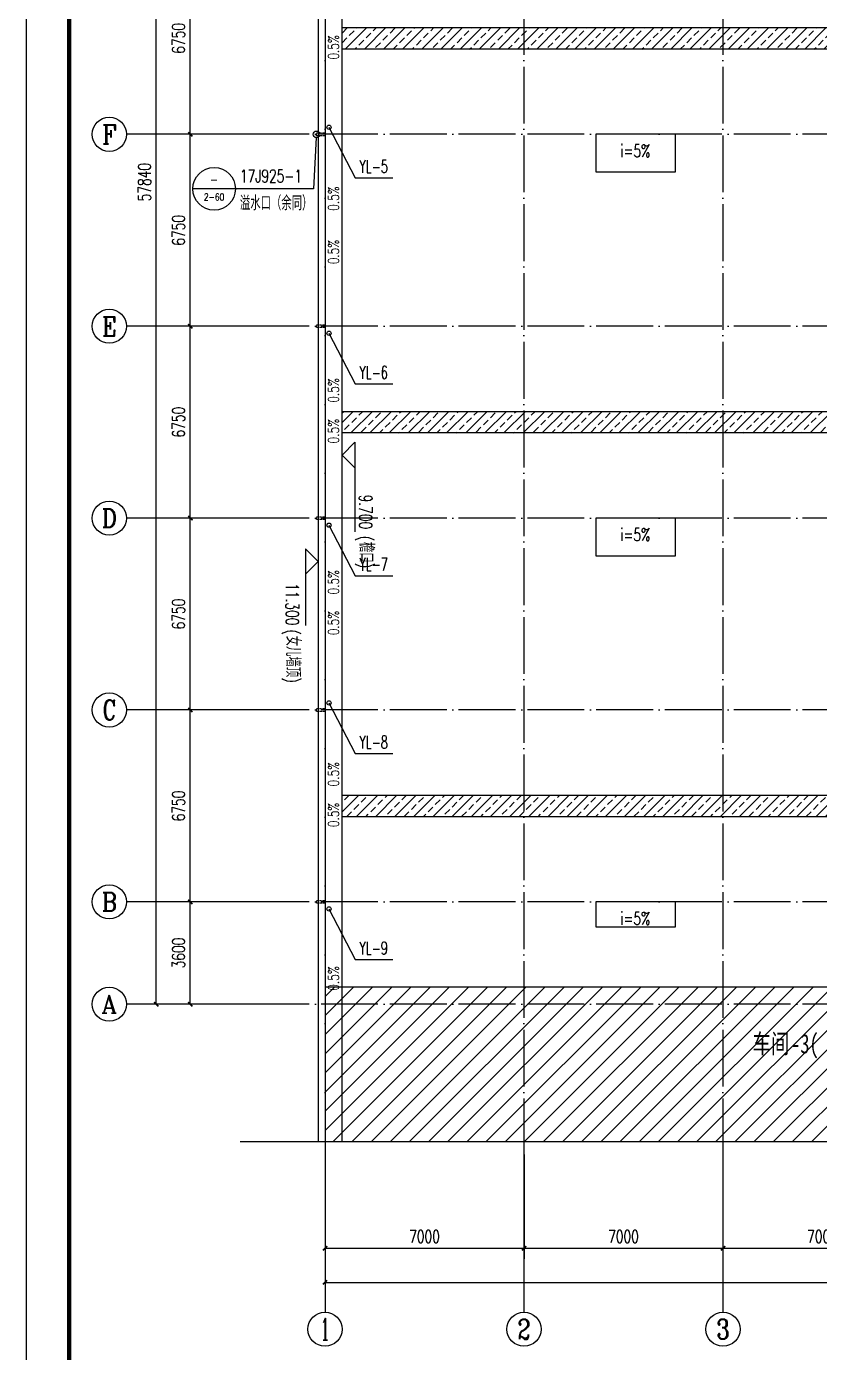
# Model space of a CAD drawing. Extents: x 795723 to 6584336, y 16443136 to 18851075.
# Drawn here: x 1982362 to 2010256, y 17517204 to 17563847 of the extents above; entities that cross this region are included whole.
import ezdxf
from ezdxf.enums import TextEntityAlignment as Align

# ---------------------------------------------------------------- set-up
doc = ezdxf.new("R2010")
doc.units = 0
doc.header["$LTSCALE"] = 1000
doc.header["$MEASUREMENT"] = 0
doc.linetypes.add('DASH', pattern=[0.35, 0.25, -0.1])
doc.linetypes.add('DOTE', pattern=[2.42, 2, -0.2, 0.02, -0.2])
doc.layers.get('Defpoints').update_dxf_attribs({"color": 250})
for name, color, linetype in [('AXIS_TEXT', 7, 'Continuous'), ('AXIS_外部', 171, 'Continuous'), ('DIM_IDEN', 171, 'Continuous'), ('DIM_SYMB', 165, 'Continuous'), ('DIM_雨水', 3, 'Continuous'), ('DOTE', 8, 'DOTE'), ('PUB_DIM', 161, 'Continuous'), ('PUB_TEXT', 7, 'Continuous'), ('TK', 4, 'Continuous'), ('TWT_TEXT', 7, 'Continuous'), ('VPIPE-雨水', 4, 'Continuous'), ('WINDOW', 140, 'Continuous'), ('填充', 8, 'Continuous')]:
    doc.layers.add(name, color=color, linetype=linetype)
doc.styles.add('_TCH_AXIS', font='COMPLEX', dxfattribs={"bigfont": 'GBCBIG'})
doc.styles.add('_TCH_DIM', font='SIMPLEX', dxfattribs={"bigfont": 'GBCBIG'})
doc.styles.add('_TCH_DIM_T3', font='SIMPLEX', dxfattribs={"width": 0.705882, "bigfont": 'GBCBIG'})
doc.styles.add('_TCH_LABEL', font='COMPLEX', dxfattribs={"bigfont": 'GBCBIG'})
doc.styles.add('_TWT_SERIAL', font='COMPLEX', dxfattribs={"width": 0.8, "height": 3, "bigfont": 'HZTXT'})
doc.styles.add('COMPLEX', font='COMPLEX')
doc.styles.add('HT', font='simhei.ttf', dxfattribs={"width": 0.7})
doc.dimstyles.new('_TCH_ARCH&&150', dxfattribs={"dimtxt": 446.25, "dimasz": 150, "dimexe": 375, "dimexo": 450, "dimgap": 189.375, "dimtad": 1, "dimdec": 0, "dimzin": 0, "dimdsep": 46, "dimtxsty": '_TCH_DIM_T3', "dimblk": 'ARCHTICK', "dimcen": 0.09, "dimclrt": 7, "dimazin": 2, "dimtfac": 1, "dimtdec": 0, "dimtix": 1, "dimtmove": 2, "dimatfit": 3, "dimfxl": 0, "dimtolj": 1, "dimtzin": 0, "dimarcsym": 0})

# ---------------------------------------------------------------- blocks, each defined once
blk = doc.blocks.new('GeYuanFrame_12450880', base_point=(18.76, 4.34))
at = {"layer": 'TK'}
blk.add_lwpolyline([(18.76, 424.34), (686.76, 424.34), (686.76, 4.34), (18.76, 4.34), (18.76, 424.34)], dxfattribs=at)
at = {"layer": 'TK', "const_width": 1}
blk.add_lwpolyline([(676.76, 414.34), (43.76, 414.34), (43.76, 14.34), (676.76, 14.34)], close=True, dxfattribs=at)
blk = doc.blocks.new('_ArchTick')
at = {"color": 0, "linetype": 'ByBlock', "const_width": 0.4}
blk.add_lwpolyline([(-0.5, -0.5), (0.5, 0.5)], dxfattribs=at)
blk = doc.blocks.new('*D45')
at = {"layer": 'AXIS_外部', "color": 0, "lineweight": -2}
for p, q in [((1992862, 17524171), (1992862, 17520496)), ((1999862, 17524171), (1999862, 17520496)), ((1992862, 17520871), (1999862, 17520871))]:
    blk.add_line(p, q, dxfattribs=at)
at = {"layer": 'Defpoints', "color": 0}
for p in [(1992862, 17524621), (1999862, 17524621), (1999862, 17520871)]:
    blk.add_point(p, dxfattribs=at)
at = {"layer": 'AXIS_外部', "color": 0, "lineweight": -2, "xscale": 150, "yscale": 150, "zscale": 150, "rotation": 180}
blk.add_blockref('_ArchTick', (1992862, 17520871), dxfattribs=at)
at = {"layer": 'AXIS_外部', "color": 0, "lineweight": -2, "xscale": 150, "yscale": 150, "zscale": 150}
blk.add_blockref('_ArchTick', (1999862, 17520871), dxfattribs=at)
at = {"layer": 'AXIS_外部', "color": 7, "insert": (1996362, 17521284), "char_height": 446.2, "attachment_point": 5, "style": '_TCH_DIM_T3'}
blk.add_mtext('\\A1;7000', dxfattribs=at)
blk = doc.blocks.new('*D46')
at = {"layer": 'AXIS_外部', "color": 0, "lineweight": -2}
for p, q in [((1999862, 17524171), (1999862, 17520496)), ((2006862, 17524171), (2006862, 17520496)), ((1999862, 17520871), (2006862, 17520871))]:
    blk.add_line(p, q, dxfattribs=at)
at = {"layer": 'Defpoints', "color": 0}
for p in [(1999862, 17524621), (2006862, 17524621), (2006862, 17520871)]:
    blk.add_point(p, dxfattribs=at)
at = {"layer": 'AXIS_外部', "color": 0, "lineweight": -2, "xscale": 150, "yscale": 150, "zscale": 150, "rotation": 180}
blk.add_blockref('_ArchTick', (1999862, 17520871), dxfattribs=at)
at = {"layer": 'AXIS_外部', "color": 0, "lineweight": -2, "xscale": 150, "yscale": 150, "zscale": 150}
blk.add_blockref('_ArchTick', (2006862, 17520871), dxfattribs=at)
at = {"layer": 'AXIS_外部', "color": 7, "insert": (2003362, 17521284), "char_height": 446.2, "attachment_point": 5, "style": '_TCH_DIM_T3'}
blk.add_mtext('\\A1;7000', dxfattribs=at)
blk = doc.blocks.new('*D47')
at = {"layer": 'AXIS_外部', "color": 0, "lineweight": -2}
for p, q in [((2006862, 17524171), (2006862, 17520496)), ((2013862, 17524171), (2013862, 17520496)), ((2006862, 17520871), (2013862, 17520871))]:
    blk.add_line(p, q, dxfattribs=at)
at = {"layer": 'Defpoints', "color": 0}
for p in [(2006862, 17524621), (2013862, 17524621), (2013862, 17520871)]:
    blk.add_point(p, dxfattribs=at)
at = {"layer": 'AXIS_外部', "color": 0, "lineweight": -2, "xscale": 150, "yscale": 150, "zscale": 150, "rotation": 180}
blk.add_blockref('_ArchTick', (2006862, 17520871), dxfattribs=at)
at = {"layer": 'AXIS_外部', "color": 0, "lineweight": -2, "xscale": 150, "yscale": 150, "zscale": 150}
blk.add_blockref('_ArchTick', (2013862, 17520871), dxfattribs=at)
at = {"layer": 'AXIS_外部', "color": 7, "insert": (2010362, 17521284), "char_height": 446.2, "attachment_point": 5, "style": '_TCH_DIM_T3'}
blk.add_mtext('\\A1;7000', dxfattribs=at)
blk = doc.blocks.new('*D51')
at = {"layer": 'AXIS_外部', "color": 0, "lineweight": -2}
for p, q in [((1992862, 17524171), (1992862, 17519296)), ((2034862, 17524171), (2034862, 17519296)), ((1992862, 17519671), (2034862, 17519671))]:
    blk.add_line(p, q, dxfattribs=at)
at = {"layer": 'Defpoints', "color": 0}
for p in [(1992862, 17524621), (2034862, 17524621), (2034862, 17519671)]:
    blk.add_point(p, dxfattribs=at)
at = {"layer": 'AXIS_外部', "color": 0, "lineweight": -2, "xscale": 150, "yscale": 150, "zscale": 150, "rotation": 180}
blk.add_blockref('_ArchTick', (1992862, 17519671), dxfattribs=at)
at = {"layer": 'AXIS_外部', "color": 0, "lineweight": -2, "xscale": 150, "yscale": 150, "zscale": 150}
blk.add_blockref('_ArchTick', (2034862, 17519671), dxfattribs=at)
at = {"layer": 'AXIS_外部', "color": 7, "insert": (2013862, 17520084), "char_height": 446.2, "attachment_point": 5, "style": '_TCH_DIM_T3'}
blk.add_mtext('\\A1;42000', dxfattribs=at)
blk = doc.blocks.new('*D72')
at = {"layer": 'AXIS_外部', "color": 0, "lineweight": -2}
for p, q in [((1991424, 17533055), (1987749, 17533055)), ((1988124, 17529455), (1988124, 17533055)), ((1991424, 17529455), (1987749, 17529455))]:
    blk.add_line(p, q, dxfattribs=at)
at = {"layer": 'Defpoints', "color": 0}
for p in [(1988124, 17533055), (1991874, 17533055), (1991874, 17529455)]:
    blk.add_point(p, dxfattribs=at)
at = {"layer": 'AXIS_外部', "color": 0, "lineweight": -2, "xscale": 150, "yscale": 150, "zscale": 150}
for p, rotation in [((1988124, 17533055), 90), ((1988124, 17529455), 270)]:
    blk.add_blockref('_ArchTick', p, dxfattribs=dict(at, rotation=rotation))
at = {"layer": 'AXIS_外部', "color": 7, "insert": (1987711, 17531255), "char_height": 446.2, "attachment_point": 5, "rotation": 90, "style": '_TCH_DIM_T3'}
blk.add_mtext('\\A1;3600', dxfattribs=at)
blk = doc.blocks.new('*D73')
at = {"layer": 'AXIS_外部', "color": 0, "lineweight": -2}
for p, q in [((1991424, 17539805), (1987749, 17539805)), ((1988124, 17533055), (1988124, 17539805)), ((1991424, 17533055), (1987749, 17533055))]:
    blk.add_line(p, q, dxfattribs=at)
at = {"layer": 'Defpoints', "color": 0}
for p in [(1988124, 17539805), (1991874, 17539805), (1991874, 17533055)]:
    blk.add_point(p, dxfattribs=at)
at = {"layer": 'AXIS_外部', "color": 0, "lineweight": -2, "xscale": 150, "yscale": 150, "zscale": 150}
for p, rotation in [((1988124, 17539805), 90), ((1988124, 17533055), 270)]:
    blk.add_blockref('_ArchTick', p, dxfattribs=dict(at, rotation=rotation))
at = {"layer": 'AXIS_外部', "color": 7, "insert": (1987711, 17536430), "char_height": 446.2, "attachment_point": 5, "rotation": 90, "style": '_TCH_DIM_T3'}
blk.add_mtext('\\A1;6750', dxfattribs=at)
blk = doc.blocks.new('*D74')
at = {"layer": 'AXIS_外部', "color": 0, "lineweight": -2}
for p, q in [((1991424, 17546555), (1987749, 17546555)), ((1988124, 17539805), (1988124, 17546555)), ((1991424, 17539805), (1987749, 17539805))]:
    blk.add_line(p, q, dxfattribs=at)
at = {"layer": 'Defpoints', "color": 0}
for p in [(1988124, 17546555), (1991874, 17546555), (1991874, 17539805)]:
    blk.add_point(p, dxfattribs=at)
at = {"layer": 'AXIS_外部', "color": 0, "lineweight": -2, "xscale": 150, "yscale": 150, "zscale": 150}
for p, rotation in [((1988124, 17546555), 90), ((1988124, 17539805), 270)]:
    blk.add_blockref('_ArchTick', p, dxfattribs=dict(at, rotation=rotation))
at = {"layer": 'AXIS_外部', "color": 7, "insert": (1987711, 17543180), "char_height": 446.2, "attachment_point": 5, "rotation": 90, "style": '_TCH_DIM_T3'}
blk.add_mtext('\\A1;6750', dxfattribs=at)
blk = doc.blocks.new('*D75')
at = {"layer": 'AXIS_外部', "color": 0, "lineweight": -2}
for p, q in [((1991424, 17553305), (1987749, 17553305)), ((1988124, 17546555), (1988124, 17553305)), ((1991424, 17546555), (1987749, 17546555))]:
    blk.add_line(p, q, dxfattribs=at)
at = {"layer": 'Defpoints', "color": 0}
for p in [(1988124, 17553305), (1991874, 17553305), (1991874, 17546555)]:
    blk.add_point(p, dxfattribs=at)
at = {"layer": 'AXIS_外部', "color": 0, "lineweight": -2, "xscale": 150, "yscale": 150, "zscale": 150}
for p, rotation in [((1988124, 17553305), 90), ((1988124, 17546555), 270)]:
    blk.add_blockref('_ArchTick', p, dxfattribs=dict(at, rotation=rotation))
at = {"layer": 'AXIS_外部', "color": 7, "insert": (1987711, 17549930), "char_height": 446.2, "attachment_point": 5, "rotation": 90, "style": '_TCH_DIM_T3'}
blk.add_mtext('\\A1;6750', dxfattribs=at)
blk = doc.blocks.new('*D76')
at = {"layer": 'AXIS_外部', "color": 0, "lineweight": -2}
for p, q in [((1991424, 17560055), (1987749, 17560055)), ((1988124, 17553305), (1988124, 17560055)), ((1991424, 17553305), (1987749, 17553305))]:
    blk.add_line(p, q, dxfattribs=at)
at = {"layer": 'Defpoints', "color": 0}
for p in [(1988124, 17560055), (1991874, 17560055), (1991874, 17553305)]:
    blk.add_point(p, dxfattribs=at)
at = {"layer": 'AXIS_外部', "color": 0, "lineweight": -2, "xscale": 150, "yscale": 150, "zscale": 150}
for p, rotation in [((1988124, 17560055), 90), ((1988124, 17553305), 270)]:
    blk.add_blockref('_ArchTick', p, dxfattribs=dict(at, rotation=rotation))
at = {"layer": 'AXIS_外部', "color": 7, "insert": (1987711, 17556680), "char_height": 446.2, "attachment_point": 5, "rotation": 90, "style": '_TCH_DIM_T3'}
blk.add_mtext('\\A1;6750', dxfattribs=at)
blk = doc.blocks.new('*D77')
at = {"layer": 'AXIS_外部', "color": 0, "lineweight": -2}
for p, q in [((1991424, 17566805), (1987749, 17566805)), ((1988124, 17560055), (1988124, 17566805)), ((1991424, 17560055), (1987749, 17560055))]:
    blk.add_line(p, q, dxfattribs=at)
at = {"layer": 'Defpoints', "color": 0}
for p in [(1988124, 17566805), (1991874, 17566805), (1991874, 17560055)]:
    blk.add_point(p, dxfattribs=at)
at = {"layer": 'AXIS_外部', "color": 0, "lineweight": -2, "xscale": 150, "yscale": 150, "zscale": 150}
for p, rotation in [((1988124, 17566805), 90), ((1988124, 17560055), 270)]:
    blk.add_blockref('_ArchTick', p, dxfattribs=dict(at, rotation=rotation))
at = {"layer": 'AXIS_外部', "color": 7, "insert": (1987711, 17563430), "char_height": 446.2, "attachment_point": 5, "rotation": 90, "style": '_TCH_DIM_T3'}
blk.add_mtext('\\A1;6750', dxfattribs=at)
blk = doc.blocks.new('*D82')
at = {"layer": 'AXIS_外部', "color": 0, "lineweight": -2}
for p, q in [((1991424, 17587295), (1986549, 17587295)), ((1986924, 17529455), (1986924, 17587295)), ((1991424, 17529455), (1986549, 17529455))]:
    blk.add_line(p, q, dxfattribs=at)
at = {"layer": 'Defpoints', "color": 0}
for p in [(1986924, 17587295), (1991874, 17587295), (1991874, 17529455)]:
    blk.add_point(p, dxfattribs=at)
at = {"layer": 'AXIS_外部', "color": 0, "lineweight": -2, "xscale": 150, "yscale": 150, "zscale": 150}
for p, rotation in [((1986924, 17587295), 90), ((1986924, 17529455), 270)]:
    blk.add_blockref('_ArchTick', p, dxfattribs=dict(at, rotation=rotation))
at = {"layer": 'AXIS_外部', "color": 7, "insert": (1986511, 17558375), "char_height": 446.2, "attachment_point": 5, "rotation": 90, "style": '_TCH_DIM_T3'}
blk.add_mtext('\\A1;57840', dxfattribs=at)
blk = doc.blocks.new('_AXISO')
blk.add_circle((0, 0), 0.5)
at = {"layer": 'AXIS_TEXT', "style": 'COMPLEX', "width": 1.041667}
blk.add_attdef('A', text='', height=0.56, dxfattribs=at).set_placement((-0.25, -0.28), (0.25, -0.28), align=Align.FIT)

msp = doc.modelspace()

# ---------------------------------------------------------------- hatches: boundary and pattern name
h = msp.add_hatch()
h.set_pattern_fill('ANSI31', color=250, scale=300, style=0)
h.set_pattern_definition([(45, (5999.36, -1159739.2), (-336.759605, 336.759605), [])])
h.paths.add_polyline_path([(1992867.6, 17530054.7), (2034861.6, 17530054.7), (2034861.6, 17524621), (1992867.6, 17524621)])
at = {"layer": '填充'}
h = msp.add_hatch(dxfattribs=at)
h.set_pattern_fill('ANSI33', color=4, scale=150, style=0)
h.set_pattern_definition([(45, (5993.36, -1389131.05), (-336.759605, 336.759605), []), (45, (6330.1, -1389131.05), (-336.759605, 336.759605), [238.125, -119.0625])])
h.paths.add_polyline_path([(1993461.6, 17563809.7), (2013861.6, 17563809.7), (2013861.6, 17563049.7), (1993461.6, 17563049.7)])
h = msp.add_hatch(dxfattribs=at)
h.set_pattern_fill('ANSI33', color=4, scale=150, style=0)
h.set_pattern_definition([(45, (5993.4, -1390031), (-336.759605, 336.759605), []), (45, (6330.15, -1390031), (-336.759605, 336.759605), [238.125, -119.0625])])
h.paths.add_polyline_path([(1993461.6, 17550309.7), (2013861.6, 17550309.7), (2013861.6, 17549549.7), (1993461.6, 17549549.7)])
h = msp.add_hatch(dxfattribs=at)
h.set_pattern_fill('ANSI33', color=4, scale=150, style=0)
h.set_pattern_definition([(45, (5987.4, -1390930.96), (-336.759605, 336.759605), []), (45, (6324.15, -1390930.96), (-336.759605, 336.759605), [238.125, -119.0625])])
h.paths.add_polyline_path([(1993461.6, 17536809.7), (2013861.6, 17536809.7), (2013861.6, 17536049.7), (1993461.6, 17536049.7)])

# ---------------------------------------------------------------- linework, layer by layer
at = {"color": 250}
msp.add_line((2034861.6, 17530054.7), (1992861.6, 17530054.7), dxfattribs=at)
for points in [[(1993461.6, 17563809.7), (2013861.6, 17563809.7), (2013861.6, 17563049.7), (1993461.6, 17563049.7)], [(2002393.7, 17558729.7), (2005191.4, 17558729.7), (2005191.4, 17560054.7), (2002393.7, 17560054.7)], [(1993461.6, 17550309.7), (2013861.6, 17550309.7), (2013861.6, 17549549.7), (1993461.6, 17549549.7)], [(2002393.7, 17545229.7), (2005191.4, 17545229.7), (2005191.4, 17546554.7), (2002393.7, 17546554.7)], [(1993461.6, 17536809.7), (2013861.6, 17536809.7), (2013861.6, 17536049.7), (1993461.6, 17536049.7)], [(2002393.7, 17532179.7), (2005191.4, 17532179.7), (2005191.4, 17533054.7), (2002393.7, 17533054.7)]]:
    msp.add_lwpolyline(points, close=True)
at = {"linetype": 'DASH', "ltscale": 0.3}
for points in [[(1992861.6, 17560104.7), (1992861.6, 17560004.7), (1992561.6, 17560004.7), (1992561.6, 17560104.7)], [(1992861.6, 17553354.7), (1992861.6, 17553254.7), (1992561.6, 17553254.7), (1992561.6, 17553354.7)], [(1992861.6, 17546604.7), (1992861.6, 17546504.7), (1992561.6, 17546504.7), (1992561.6, 17546604.7)], [(1992861.6, 17539854.7), (1992861.6, 17539754.7), (1992561.6, 17539754.7), (1992561.6, 17539854.7)], [(1992861.6, 17533104.7), (1992861.6, 17533004.7), (1992561.6, 17533004.7), (1992561.6, 17533104.7)]]:
    msp.add_lwpolyline(points, close=True, dxfattribs=at)
at = {"layer": 'AXIS_外部'}
for p, q in [((1991873.6, 17560054.7), (1985873.6, 17560054.7)), ((1991873.6, 17553304.7), (1985873.6, 17553304.7)), ((1991873.6, 17546554.7), (1985873.6, 17546554.7)), ((1991873.6, 17539804.7), (1985873.6, 17539804.7)), ((1991873.6, 17533054.7), (1985873.6, 17533054.7)), ((1991873.6, 17529454.7), (1985873.6, 17529454.7)), ((1992861.6, 17524621), (1992861.6, 17518621)), ((1999861.6, 17524621), (1999861.6, 17518621)), ((2006861.6, 17524621), (2006861.6, 17518621))]:
    msp.add_line(p, q, dxfattribs=at)
at = {"layer": 'DIM_IDEN'}
for p, q in [((1992555.6, 17559939), (1992462.1, 17558137.7)), ((1989710.5, 17558137.7), (1988210.5, 17558137.7)), ((1992462.1, 17558137.7), (1989710.5, 17558137.7))]:
    msp.add_line(p, q, dxfattribs=at)
for centre, radius in [((1992561.6, 17560054.7), 115.8), ((1988960.5, 17558137.7), 750)]:
    msp.add_circle(centre, radius, dxfattribs=at)
at = {"layer": 'DIM_SYMB'}
for points in [[(2004492, 17559145.9, 0, 0, 0), (2003544.3, 17559145.9, 120, 0, 0), (2003094.3, 17559145.9, 0, 0, 0)], [(2004492, 17545645.9, 0, 0, 0), (2003544.3, 17545645.9, 120, 0, 0), (2003094.3, 17545645.9, 0, 0, 0)], [(2004492, 17532145.9, 0, 0, 0), (2003544.3, 17532145.9, 120, 0, 0), (2003094.3, 17532145.9, 0, 0, 0)]]:
    msp.add_lwpolyline(points, format="xyseb", dxfattribs=at)
at = {"layer": 'DIM_SYMB', "color": 150}
msp.add_lwpolyline([(1989873.6, 17524621), (2013754.1, 17524621), (2013830.6, 17524831), (2013904.6, 17524411), (2013979.1, 17524621), (2037861.6, 17524621)], dxfattribs=at)
at = {"layer": 'DIM_雨水'}
for p, q in [((1993001.5, 17560303), (1993924.4, 17558520.6)), ((1993924.4, 17558520.6), (1995243.8, 17558520.6)), ((1993001.5, 17553056.4), (1993924.4, 17551274)), ((1993924.4, 17551274), (1995243.8, 17551274)), ((1993001.5, 17546306.4), (1993924.4, 17544524)), ((1993924.4, 17544524), (1995243.8, 17544524)), ((1993001.5, 17540053), (1993924.4, 17538270.6)), ((1993924.4, 17538270.6), (1995243.8, 17538270.6)), ((1993001.5, 17532806.4), (1993924.4, 17531024)), ((1993924.4, 17531024), (1995243.8, 17531024))]:
    msp.add_line(p, q, dxfattribs=at)
at = {"layer": 'DOTE'}
for p, q in [((1992861.6, 17589054.7), (1992861.6, 17524621)), ((1999861.6, 17589054.7), (1999861.6, 17524621)), ((2006861.6, 17589054.7), (2006861.6, 17524621)), ((2035861.6, 17560054.7), (1991873.6, 17560054.7)), ((2035861.6, 17553304.7), (1991873.6, 17553304.7)), ((2035861.6, 17546554.7), (1991873.6, 17546554.7)), ((2035861.6, 17539804.7), (1991873.6, 17539804.7)), ((2035861.6, 17533054.7), (1991873.6, 17533054.7)), ((2035861.6, 17529454.7), (1991873.6, 17529454.7))]:
    msp.add_line(p, q, dxfattribs=at)
at = {"layer": 'PUB_DIM'}
for p, q in [((1993461.6, 17548774.5), (1993911.6, 17549224.5)), ((1993911.6, 17549224.5), (1993911.6, 17546074.5)), ((1993461.6, 17548774.5), (1993911.6, 17548324.5)), ((1992621.6, 17545027.6), (1992171.6, 17545477.6)), ((1992171.6, 17545477.6), (1992171.6, 17542777.6)), ((1992621.6, 17545027.6), (1992171.6, 17544577.6))]:
    msp.add_line(p, q, dxfattribs=at)
for points in [[(1993159.2, 17562549.4, 0, 0, 0), (1993159.2, 17561049.4, 120, 0, 0), (1993159.2, 17560599.4, 0, 0, 0)], [(1993159.2, 17558376.6, 0, 0, 0), (1993159.2, 17559426.6, 120, 0, 0), (1993159.2, 17559876.6, 0, 0, 0)], [(1993159.2, 17555349.4, 0, 0, 0), (1993159.2, 17554299.4, 120, 0, 0), (1993159.2, 17553849.4, 0, 0, 0)], [(1993159.2, 17551626.6, 0, 0, 0), (1993159.2, 17552676.6, 120, 0, 0), (1993159.2, 17553126.6, 0, 0, 0)], [(1993159.2, 17549049.4, 0, 0, 0), (1993159.2, 17547549.4, 120, 0, 0), (1993159.2, 17547099.4, 0, 0, 0)], [(1993159.2, 17544876.6, 0, 0, 0), (1993159.2, 17545926.6, 120, 0, 0), (1993159.2, 17546376.6, 0, 0, 0)], [(1993159.2, 17542299.4, 0, 0, 0), (1993159.2, 17540799.4, 120, 0, 0), (1993159.2, 17540349.4, 0, 0, 0)], [(1993159.2, 17538126.6, 0, 0, 0), (1993159.2, 17539176.6, 120, 0, 0), (1993159.2, 17539626.6, 0, 0, 0)], [(1993159.2, 17535549.4, 0, 0, 0), (1993159.2, 17534049.4, 120, 0, 0), (1993159.2, 17533599.4, 0, 0, 0)], [(1993159.2, 17530943.1, 0, 0, 0), (1993159.2, 17531905.8, 120, 0, 0), (1993159.2, 17532355.8, 0, 0, 0)]]:
    msp.add_lwpolyline(points, format="xyseb", dxfattribs=at)
at = {"layer": 'VPIPE-雨水', "linetype": 'Continuous'}
for centre in [(1993001.5, 17560303), (1993001.5, 17553056.4), (1993001.5, 17546306.4), (1993001.5, 17540053), (1993001.5, 17532806.4)]:
    msp.add_circle(centre, 75, dxfattribs=at)
at = {"layer": 'WINDOW'}
for p, q in [((1993461.6, 17524621), (1993461.6, 17587054.7)), ((1992621.6, 17529454.7), (1992621.6, 17524621))]:
    msp.add_line(p, q, dxfattribs=at)
for points in [[(2035101.6, 17529454.7), (2035101.6, 17587294.7), (1992621.6, 17587294.7), (1992621.6, 17529454.7)], [(2034861.6, 17524621), (2034861.6, 17587054.7), (1992861.6, 17587054.7), (1992861.6, 17524621)]]:
    msp.add_lwpolyline(points, dxfattribs=at)

# ---------------------------------------------------------------- block references
at = {"xscale": 150, "yscale": 150, "zscale": 150, "rotation": 270}
msp.add_blockref('GeYuanFrame_12450880', (1982361.6, 17602842), dxfattribs=at)
at = {"layer": 'AXIS_外部'}
ref = msp.add_blockref('_AXISO', (1985273.6, 17560054.7), dxfattribs=dict(at, xscale=1200, yscale=1200, zscale=1200))
ref.add_attrib('A', 'F', dxfattribs={"layer": 'AXIS_TEXT', "height": 668.2, "style": '_TCH_AXIS'}).set_placement((1985019.1, 17559720.6), (1985528.1, 17559720.6), align=Align.FIT)
ref = msp.add_blockref('_AXISO', (1985273.6, 17553304.7), dxfattribs=dict(at, xscale=1200, yscale=1200, zscale=1200))
ref.add_attrib('A', 'E', dxfattribs={"layer": 'AXIS_TEXT', "height": 668.2, "style": '_TCH_AXIS'}).set_placement((1985019.1, 17552970.6), (1985528.1, 17552970.6), align=Align.FIT)
ref = msp.add_blockref('_AXISO', (1985273.6, 17546554.7), dxfattribs=dict(at, xscale=1200, yscale=1200, zscale=1200))
ref.add_attrib('A', 'D', dxfattribs={"layer": 'AXIS_TEXT', "height": 652.9, "style": '_TCH_AXIS'}).set_placement((1985009.3, 17546228.2), (1985537.9, 17546228.2), align=Align.FIT)
ref = msp.add_blockref('_AXISO', (1985273.6, 17539804.7), dxfattribs=dict(at, xscale=1200, yscale=1200, zscale=1200))
ref.add_attrib('A', 'C', dxfattribs={"layer": 'AXIS_TEXT', "height": 683.5, "style": '_TCH_AXIS'}).set_placement((1985029.5, 17539462.9), (1985517.7, 17539462.9), align=Align.FIT)
ref = msp.add_blockref('_AXISO', (1985273.6, 17533054.7), dxfattribs=dict(at, xscale=1200, yscale=1200, zscale=1200))
ref.add_attrib('A', 'B', dxfattribs={"layer": 'AXIS_TEXT', "height": 652.9, "style": '_TCH_AXIS'}).set_placement((1985009.3, 17532728.2), (1985537.9, 17532728.2), align=Align.FIT)
ref = msp.add_blockref('_AXISO', (1985273.6, 17529454.7), dxfattribs=dict(at, xscale=1200, yscale=1200, zscale=1200))
ref.add_attrib('A', 'A', dxfattribs={"layer": 'AXIS_TEXT', "height": 637.8, "style": '_TCH_AXIS'}).set_placement((1985000.3, 17529135.8), (1985546.9, 17529135.8), align=Align.FIT)
ref = msp.add_blockref('_AXISO', (1992861.6, 17518021), dxfattribs=dict(at, xscale=1200, yscale=1200, zscale=1200))
ref.add_attrib('A', '1', dxfattribs={"layer": 'AXIS_TEXT', "height": 772.1, "style": '_TCH_AXIS'}).set_placement((1992696.1, 17517635), (1993027, 17517635), align=Align.FIT)
ref = msp.add_blockref('_AXISO', (1999861.6, 17518021), dxfattribs=dict(at, xscale=1200, yscale=1200, zscale=1200))
ref.add_attrib('A', '2', dxfattribs={"layer": 'AXIS_TEXT', "height": 698.9, "style": '_TCH_AXIS'}).set_placement((1999628.6, 17517671.6), (2000094.6, 17517671.6), align=Align.FIT)
ref = msp.add_blockref('_AXISO', (2006861.6, 17518021), dxfattribs=dict(at, xscale=1200, yscale=1200, zscale=1200))
ref.add_attrib('A', '3', dxfattribs={"layer": 'AXIS_TEXT', "height": 698.9, "style": '_TCH_AXIS'}).set_placement((2006628.6, 17517671.6), (2007094.6, 17517671.6), align=Align.FIT)

# ---------------------------------------------------------------- texts
at = {"layer": 'PUB_TEXT', "style": '_TCH_DIM', "width": 0.705882}
for s, height, rotation, p in [('0.5%%%', 382.5, 90, (1993350.4, 17562684.4)), ('0.5%%%', 382.5, 90, (1993350.4, 17557367.3)), ('0.5%%%', 382.5, 90, (1993350.4, 17555484.4)), ('0.5%%%', 382.5, 90, (1993350.4, 17550617.3)), ('0.5%%%', 382.5, 90, (1993350.4, 17549184.4)), ('9.700', 446.25, 270, (1994069.1, 17547379.5)), ('(', 446.2, 270, (1994069.1, 17545924.5)), (')', 446.2, 270, (1994069.1, 17544977.2)), ('0.5%%%', 382.5, 90, (1993350.4, 17543867.3)), ('11.300', 446.25, 270, (1991489.1, 17544262.6)), ('0.5%%%', 382.5, 90, (1993350.4, 17542434.4)), ('(', 446.2, 270, (1991489.1, 17542627.6)), (')', 446.2, 270, (1991489.1, 17540943.1)), ('0.5%%%', 382.5, 90, (1993350.4, 17537117.3)), ('0.5%%%', 382.5, 90, (1993350.4, 17535684.4)), ('0.5%%%', 382.5, 90, (1993350.4, 17529933.8))]:
    msp.add_text(s, height=height, rotation=rotation, dxfattribs=at).set_placement(p)
at = {"layer": 'PUB_TEXT'}
for s, height, style, width, p in [('i=5%', 446.25, '_TCH_DIM', 0.705882, (2003253.1, 17559250.9)), ('17J925-1', 446.25, '_TCH_LABEL', 0.705882, (1989868, 17558365)), ('i=5%', 446.25, '_TCH_DIM', 0.705882, (2003253.1, 17545750.9)), ('i=5%', 446.25, '_TCH_DIM', 0.705882, (2003253.1, 17532250.9)), ('车间', 675.95, 'HT', 0.7, (2007900, 17527727.4)), ('-3(', 675.95, 'HT', 0.7, (2009261, 17527727.4))]:
    msp.add_text(s, height=height, dxfattribs=dict(at, style=style, width=width)).set_placement(p)
at = {"layer": 'PUB_TEXT', "style": '_TCH_LABEL'}
for s, height, width, p, p2 in [('-', 387.7, 1.193147, (1988817.1, 17558277.1), (1989104, 17558277.1)), ('2-60', 245.86, 1.077578, (1988600.9, 17557727), (1989320.2, 17557727))]:
    msp.add_text(s, height=height, dxfattribs=dict(at, width=width)).set_placement(p, p2, align=Align.FIT)
msp.add_text('溢水口（余同）', height=506.38, dxfattribs=at).set_placement((1989868, 17557383.3))
at = {"layer": 'PUB_TEXT', "style": '_TCH_DIM'}
for s, p in [('檐口', (1994069.1, 17545714.5)), ('女儿墙顶', (1991489.1, 17542417.6))]:
    msp.add_text(s, height=506.38, rotation=270, dxfattribs=at).set_placement(p)
at = {"layer": 'TWT_TEXT', "style": '_TWT_SERIAL', "width": 0.64}
for s, p in [('YL-5', (1994070.4, 17558700.6)), ('YL-6', (1994070.4, 17551454)), ('YL-7', (1994070.4, 17544704)), ('YL-8', (1994070.4, 17538450.6)), ('YL-9', (1994070.4, 17531204))]:
    msp.add_text(s, height=450, dxfattribs=at).set_placement(p)

# ---------------------------------------------------------------- dimensions: what is measured, and where the dimension line sits
at = {"layer": 'AXIS_外部'}
for p1, p2, distance, picture, middle in [((1991873.6, 17529454.7), (1991873.6, 17587294.7), 4950, '*D82', (1986511.1, 17558374.7)), ((1991873.6, 17560054.7), (1991873.6, 17566804.7), 3750, '*D77', (1987711.1, 17563429.7)), ((1991873.6, 17553304.7), (1991873.6, 17560054.7), 3750, '*D76', (1987711.1, 17556679.7)), ((1991873.6, 17546554.7), (1991873.6, 17553304.7), 3750, '*D75', (1987711.1, 17549929.7)), ((1991873.6, 17539804.7), (1991873.6, 17546554.7), 3750, '*D74', (1987711.1, 17543179.7)), ((1991873.6, 17533054.7), (1991873.6, 17539804.7), 3750, '*D73', (1987711.1, 17536429.7)), ((1991873.6, 17529454.7), (1991873.6, 17533054.7), 3750, '*D72', (1987711.1, 17531254.7)), ((1992861.6, 17524621), (1999861.6, 17524621), -3750, '*D45', (1996361.6, 17521283.5)), ((1992861.6, 17524621), (2034861.6, 17524621), -4950, '*D51', (2013861.6, 17520083.5)), ((1999861.6, 17524621), (2006861.6, 17524621), -3750, '*D46', (2003361.6, 17521283.5)), ((2006861.6, 17524621), (2013861.6, 17524621), -3750, '*D47', (2010361.6, 17521283.5))]:
    dim = msp.add_aligned_dim(p1=p1, p2=p2, distance=distance, dimstyle='_TCH_ARCH&&150', dxfattribs=at)
    dim.commit()
    dim.dimension.update_dxf_attribs({"geometry": picture, "text_midpoint": middle})

doc.saveas('drawing.dxf')
